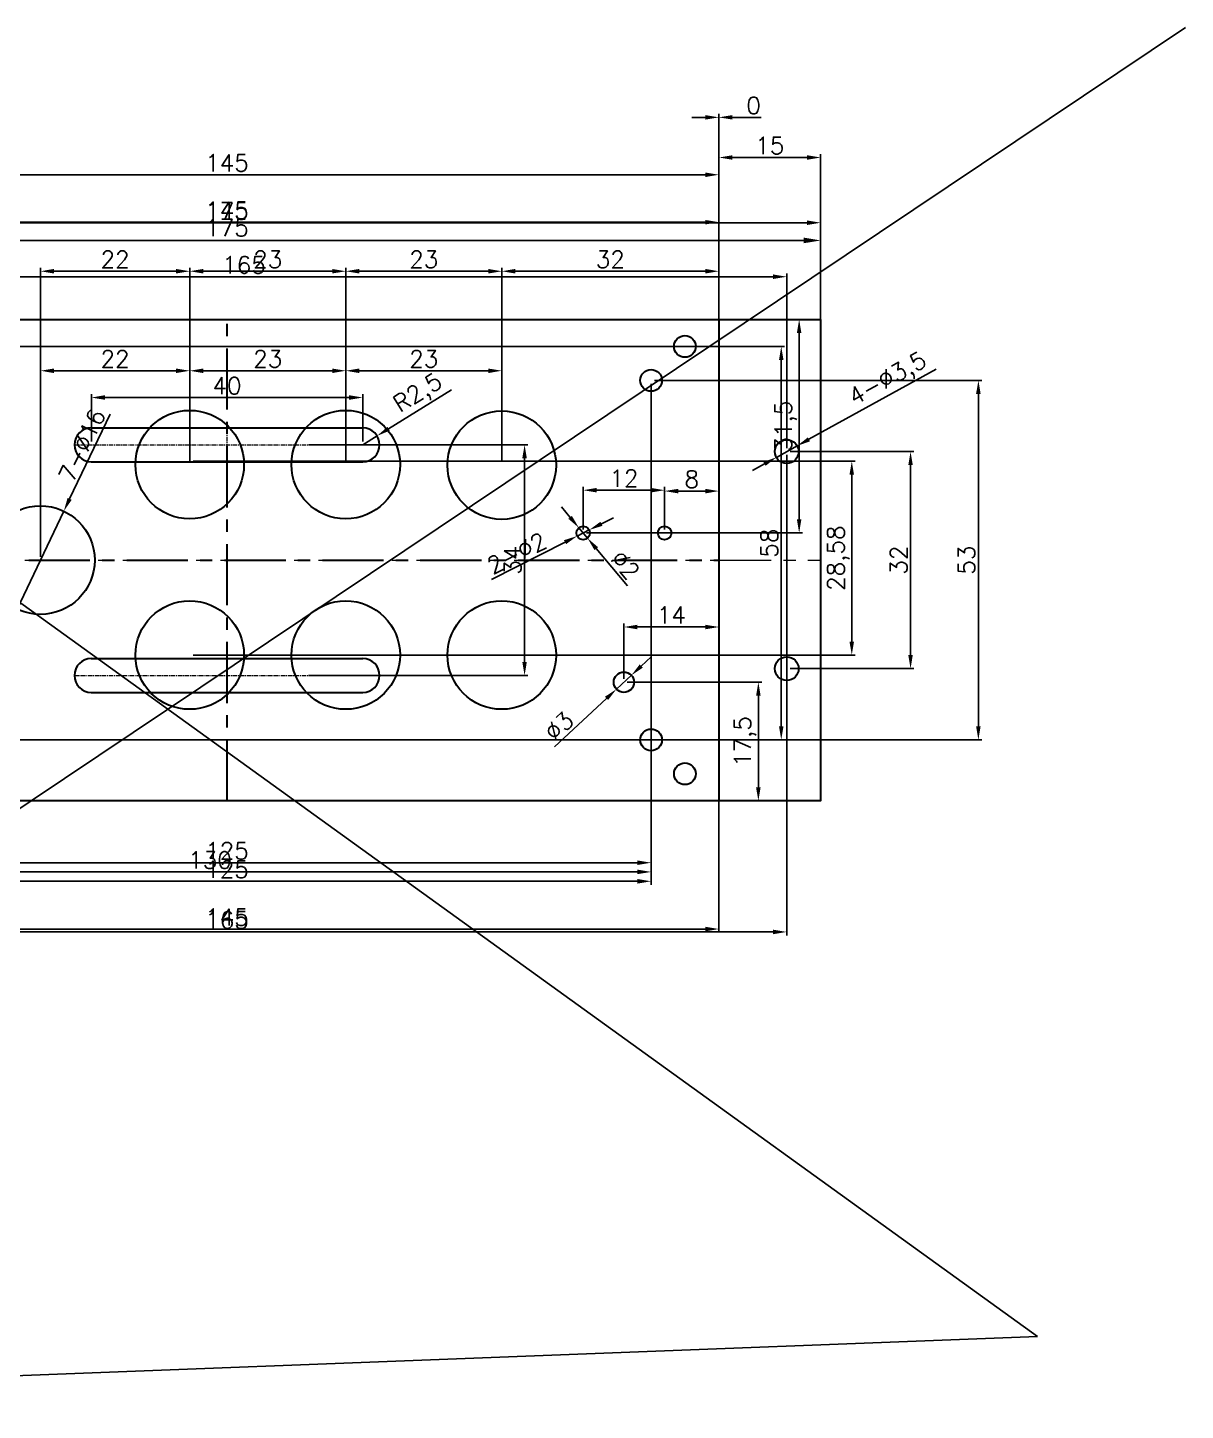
# Model space of a CAD drawing. Header units: millimetres. Extents: x 781 to 1894, y 658 to 940.
# Drawn here: x 915 to 1085.6, y 735.8 to 939.7 of the extents above; entities that cross this region are included whole.
import ezdxf

# ---------------------------------------------------------------- set-up
doc = ezdxf.new("R2010")
doc.units = ezdxf.units.MM
doc.linetypes.add('CENTER', pattern=[50.8, 31.75, -6.35, 6.35, -6.35])
for name, color, linetype, lineweight in [('dim', 82, 'Continuous', 9), ('上板', 130, 'Continuous', 30), ('中心线', 10, 'Continuous', 13), ('中间板', 52, 'Continuous', 30), ('底板', 130, 'Continuous', 30)]:
    doc.layers.add(name, color=color, linetype=linetype, lineweight=lineweight)
doc.styles.get("Standard").update_dxf_attribs({"font": 'txt', "bigfont": 'gbcbig.shx'})
doc.dimstyles.new('ISO-25', dxfattribs={"dimtxt": 2.5, "dimasz": 2.5, "dimexe": 1.25, "dimexo": 0.625, "dimtad": 1, "dimtxsty": 'Standard', "dimcen": 2.5, "dimadec": 0, "dimazin": 0, "dimtfac": 1, "dimtmove": 0, "dimatfit": 3, "dimfxl": 1, "dimarcsym": 0})

# ---------------------------------------------------------------- blocks, each defined once
blk = doc.blocks.new('*D2')
at = {"layer": 'Defpoints', "color": 0}
for p in [(1031.87, 908.28), (856.87, 883.65), (1031.87, 883.65)]:
    blk.add_point(p, dxfattribs=at)
at = {"layer": 'dim', "color": 0, "lineweight": -2}
for p, q in [((856.87, 884.27), (856.87, 909.53)), ((1031.87, 884.27), (1031.87, 909.53)), ((859.37, 908.28), (1029.37, 908.28))]:
    blk.add_line(p, q, dxfattribs=at)
at = {"layer": 'dim', "color": 0}
for points in [[(859.37, 908.7), (859.37, 907.87), (856.87, 908.28)], [(1029.37, 908.7), (1029.37, 907.87), (1031.87, 908.28)]]:
    blk.add_solid(points, dxfattribs=at)
at = {"layer": 'dim', "color": 0, "insert": (944.37, 910.16), "char_height": 2.5, "attachment_point": 5}
blk.add_mtext('175', dxfattribs=at)
blk = doc.blocks.new('*D4')
at = {"layer": 'Defpoints', "color": 0}
for p in [(861.87, 902.93), (861.87, 877.15), (1026.87, 877.15)]:
    blk.add_point(p, dxfattribs=at)
at = {"layer": 'dim', "color": 0, "lineweight": -2}
for p, q in [((861.87, 877.65), (861.87, 903.43)), ((1026.87, 877.65), (1026.87, 903.43)), ((1024.87, 902.93), (863.87, 902.93))]:
    blk.add_line(p, q, dxfattribs=at)
at = {"layer": 'dim', "color": 0}
for points in [[(863.87, 903.27), (863.87, 902.6), (861.87, 902.93)], [(1024.87, 903.27), (1024.87, 902.6), (1026.87, 902.93)]]:
    blk.add_solid(points, dxfattribs=at)
at = {"layer": 'dim', "color": 0, "insert": (946.87, 904.68), "char_height": 2.5, "attachment_point": 5}
blk.add_mtext('165', dxfattribs=at)
blk = doc.blocks.new('*D5')
at = {"layer": 'Defpoints', "color": 0}
for p in [(1028.4, 877.99), (1025.34, 876.3)]:
    blk.add_point(p, dxfattribs=at)
at = {"layer": 'dim', "color": 0, "lineweight": -2}
for p, q in [((1048.91, 889.3), (1030.15, 878.96)), ((1025.34, 876.3), (1028.4, 877.99)), ((1023.59, 875.34), (1021.83, 874.37))]:
    blk.add_line(p, q, dxfattribs=at)
at = {"layer": 'dim', "color": 0}
for points in [[(1029.99, 879.25), (1030.31, 878.67), (1028.4, 877.99)], [(1023.42, 875.63), (1023.75, 875.05), (1025.34, 876.3)]]:
    blk.add_solid(points, dxfattribs=at)
at = {"layer": 'dim', "color": 0, "insert": (1041.88, 887.66), "char_height": 2.5, "attachment_point": 5, "rotation": 28.8668}
blk.add_mtext('4-∅3,5', dxfattribs=at)
blk = doc.blocks.new('*D6')
at = {"layer": 'Defpoints', "color": 0}
for p in [(961.87, 889.07), (961.87, 875.23), (984.87, 875.15)]:
    blk.add_point(p, dxfattribs=at)
at = {"layer": 'dim', "color": 0, "lineweight": -2}
for p, q in [((961.87, 875.73), (961.87, 889.57)), ((982.87, 889.07), (963.87, 889.07)), ((984.87, 875.65), (984.87, 889.57))]:
    blk.add_line(p, q, dxfattribs=at)
at = {"layer": 'dim', "color": 0}
for points in [[(963.87, 889.4), (963.87, 888.73), (961.87, 889.07)], [(982.87, 889.4), (982.87, 888.73), (984.87, 889.07)]]:
    blk.add_solid(points, dxfattribs=at)
at = {"layer": 'dim', "color": 0, "insert": (973.37, 890.82), "char_height": 2.5, "attachment_point": 5}
blk.add_mtext('23', dxfattribs=at)
blk = doc.blocks.new('*D7')
at = {"layer": 'Defpoints', "color": 0}
for p in [(938.87, 889.07), (938.87, 875.23), (961.87, 875.23)]:
    blk.add_point(p, dxfattribs=at)
at = {"layer": 'dim', "color": 0, "lineweight": -2}
for p, q in [((938.87, 875.73), (938.87, 889.57)), ((959.87, 889.07), (940.87, 889.07)), ((961.87, 875.73), (961.87, 889.57))]:
    blk.add_line(p, q, dxfattribs=at)
at = {"layer": 'dim', "color": 0}
for points in [[(940.87, 889.4), (940.87, 888.73), (938.87, 889.07)], [(959.87, 889.4), (959.87, 888.73), (961.87, 889.07)]]:
    blk.add_solid(points, dxfattribs=at)
at = {"layer": 'dim', "color": 0, "insert": (950.37, 890.82), "char_height": 2.5, "attachment_point": 5}
blk.add_mtext('23', dxfattribs=at)
blk = doc.blocks.new('*D8')
at = {"layer": 'Defpoints', "color": 0}
for p in [(916.87, 889.07), (938.87, 875.23), (916.87, 861.15)]:
    blk.add_point(p, dxfattribs=at)
at = {"layer": 'dim', "color": 0, "lineweight": -2}
for p, q in [((916.87, 861.65), (916.87, 889.57)), ((936.87, 889.07), (918.87, 889.07)), ((938.87, 875.73), (938.87, 889.57))]:
    blk.add_line(p, q, dxfattribs=at)
at = {"layer": 'dim', "color": 0}
for points in [[(918.87, 889.4), (918.87, 888.73), (916.87, 889.07)], [(936.87, 889.4), (936.87, 888.73), (938.87, 889.07)]]:
    blk.add_solid(points, dxfattribs=at)
at = {"layer": 'dim', "color": 0, "insert": (927.87, 890.82), "char_height": 2.5, "attachment_point": 5}
blk.add_mtext('22', dxfattribs=at)
blk = doc.blocks.new('*D9')
at = {"layer": 'Defpoints', "color": 0}
for p in [(1016.87, 926.43), (1016.87, 869.15), (1016.87, 857)]:
    blk.add_point(p, dxfattribs=at)
at = {"layer": 'dim', "color": 0, "lineweight": -2}
for p, q in [((1014.87, 926.43), (1012.87, 926.43)), ((1016.87, 857.5), (1016.87, 926.93)), ((1016.87, 869.65), (1016.87, 926.93)), ((1018.87, 926.43), (1023.12, 926.43))]:
    blk.add_line(p, q, dxfattribs=at)
at = {"layer": 'dim', "color": 0}
for points in [[(1014.87, 926.76), (1014.87, 926.1), (1016.87, 926.43)], [(1018.87, 926.76), (1018.87, 926.1), (1016.87, 926.43)]]:
    blk.add_solid(points, dxfattribs=at)
at = {"layer": 'dim', "color": 0, "insert": (1021.99, 928.18), "char_height": 2.5, "attachment_point": 5}
blk.add_mtext('0', dxfattribs=at)
blk = doc.blocks.new('*D11')
at = {"layer": 'Defpoints', "color": 0}
for p in [(1016.87, 920.51), (1016.87, 865.01), (1031.87, 865.01)]:
    blk.add_point(p, dxfattribs=at)
at = {"layer": 'dim', "color": 0, "lineweight": -2}
for p, q in [((1016.87, 865.51), (1016.87, 921.01)), ((1029.87, 920.51), (1018.87, 920.51)), ((1031.87, 865.51), (1031.87, 921.01))]:
    blk.add_line(p, q, dxfattribs=at)
at = {"layer": 'dim', "color": 0}
for points in [[(1018.87, 920.84), (1018.87, 920.18), (1016.87, 920.51)], [(1029.87, 920.84), (1029.87, 920.18), (1031.87, 920.51)]]:
    blk.add_solid(points, dxfattribs=at)
at = {"layer": 'dim', "color": 0, "insert": (1024.37, 922.26), "char_height": 2.5, "attachment_point": 5}
blk.add_mtext('15', dxfattribs=at)
blk = doc.blocks.new('*D12')
at = {"layer": 'Defpoints', "color": 0}
for p in [(1016.87, 917.97), (871.87, 892.83), (1016.87, 892.83)]:
    blk.add_point(p, dxfattribs=at)
at = {"layer": 'dim', "color": 0, "lineweight": -2}
for p, q in [((871.87, 893.33), (871.87, 918.47)), ((873.87, 917.97), (1014.87, 917.97)), ((1016.87, 893.33), (1016.87, 918.47))]:
    blk.add_line(p, q, dxfattribs=at)
at = {"layer": 'dim', "color": 0}
for points in [[(873.87, 918.3), (873.87, 917.63), (871.87, 917.97)], [(1014.87, 918.3), (1014.87, 917.63), (1016.87, 917.97)]]:
    blk.add_solid(points, dxfattribs=at)
at = {"layer": 'dim', "color": 0, "insert": (944.37, 919.72), "char_height": 2.5, "attachment_point": 5}
blk.add_mtext('145', dxfattribs=at)
blk = doc.blocks.new('*D13')
at = {"layer": 'Defpoints', "color": 0}
for p in [(996.23, 865.92), (997.51, 864.38)]:
    blk.add_point(p, dxfattribs=at)
at = {"layer": 'dim', "color": 0, "lineweight": -2}
for p, q in [((994.95, 867.45), (993.67, 868.99)), ((996.23, 865.92), (997.51, 864.38)), ((1003.38, 857.34), (998.79, 862.84))]:
    blk.add_line(p, q, dxfattribs=at)
at = {"layer": 'dim', "color": 0}
for points in [[(995.2, 867.67), (994.69, 867.24), (996.23, 865.92)], [(999.05, 863.06), (998.53, 862.63), (997.51, 864.38)]]:
    blk.add_solid(points, dxfattribs=at)
at = {"layer": 'dim', "color": 0, "insert": (1003.07, 860.44), "char_height": 2.5, "attachment_point": 5, "rotation": 309.8069}
blk.add_mtext('∅2', dxfattribs=at)
blk = doc.blocks.new('*D16')
at = {"layer": 'Defpoints', "color": 0}
for p in [(1031.87, 910.89), (856.87, 886.23), (1031.87, 886.23)]:
    blk.add_point(p, dxfattribs=at)
at = {"layer": 'dim', "color": 211, "lineweight": -2}
for p, q in [((856.87, 886.73), (856.87, 911.39)), ((1031.87, 886.73), (1031.87, 911.39))]:
    blk.add_line(p, q, dxfattribs=at)
at = {"layer": 'dim', "color": 0, "lineweight": -2}
blk.add_line((858.87, 910.89), (1029.87, 910.89), dxfattribs=at)
at = {"layer": 'dim', "color": 0}
for points in [[(858.87, 911.23), (858.87, 910.56), (856.87, 910.89)], [(1029.87, 911.23), (1029.87, 910.56), (1031.87, 910.89)]]:
    blk.add_solid(points, dxfattribs=at)
at = {"layer": 'dim', "color": 0, "insert": (944.37, 912.64), "char_height": 2.5, "attachment_point": 5}
blk.add_mtext('175', dxfattribs=at)
blk = doc.blocks.new('*D20')
at = {"layer": 'Defpoints', "color": 0}
for p in [(924.37, 885.12), (924.37, 878.15), (964.37, 878.15)]:
    blk.add_point(p, dxfattribs=at)
at = {"layer": 'dim', "color": 211, "lineweight": -2}
for p, q in [((924.37, 878.65), (924.37, 885.62)), ((964.37, 878.65), (964.37, 885.62))]:
    blk.add_line(p, q, dxfattribs=at)
at = {"layer": 'dim', "color": 0, "lineweight": -2}
blk.add_line((962.37, 885.12), (926.37, 885.12), dxfattribs=at)
at = {"layer": 'dim', "color": 0}
for points in [[(926.37, 885.46), (926.37, 884.79), (924.37, 885.12)], [(962.37, 885.46), (962.37, 884.79), (964.37, 885.12)]]:
    blk.add_solid(points, dxfattribs=at)
at = {"layer": 'dim', "color": 0, "insert": (944.37, 886.87), "char_height": 2.5, "attachment_point": 5}
blk.add_mtext('40', dxfattribs=at)
blk = doc.blocks.new('*D21')
at = {"layer": 'Defpoints', "color": 0}
for p in [(966.49, 879.47), (964.37, 878.15)]:
    blk.add_point(p, dxfattribs=at)
at = {"layer": 'dim', "color": 0, "lineweight": -2}
for p, q in [((977.47, 886.27), (968.19, 880.52)), ((964.37, 878.15), (966.49, 879.47))]:
    blk.add_line(p, q, dxfattribs=at)
at = {"layer": 'dim', "color": 0}
blk.add_solid([(968.02, 880.8), (968.37, 880.24), (966.49, 879.47)], dxfattribs=at)
at = {"layer": 'dim', "color": 0, "insert": (972.65, 885.58), "char_height": 2.5, "attachment_point": 5, "rotation": 31.7807}
blk.add_mtext('R2,5', dxfattribs=at)
blk = doc.blocks.new('*D22')
at = {"layer": 'Defpoints', "color": 0}
for p in [(955.87, 878.15), (955.87, 844.15), (988.23, 844.15)]:
    blk.add_point(p, dxfattribs=at)
at = {"layer": 'dim', "color": 211, "lineweight": -2}
for p, q in [((956.37, 878.15), (988.73, 878.15)), ((956.37, 844.15), (988.73, 844.15))]:
    blk.add_line(p, q, dxfattribs=at)
at = {"layer": 'dim', "color": 0, "lineweight": -2}
blk.add_line((988.23, 876.15), (988.23, 846.15), dxfattribs=at)
at = {"layer": 'dim', "color": 0}
for points in [[(987.89, 876.15), (988.56, 876.15), (988.23, 878.15)], [(987.89, 846.15), (988.56, 846.15), (988.23, 844.15)]]:
    blk.add_solid(points, dxfattribs=at)
at = {"layer": 'dim', "color": 0, "insert": (986.48, 861.15), "char_height": 2.5, "attachment_point": 5, "rotation": 90}
blk.add_mtext('34', dxfattribs=at)
blk = doc.blocks.new('*D23')
at = {"layer": 'Defpoints', "color": 0}
for p in [(1026.87, 877.15), (1026.87, 845.15), (1045.12, 845.15)]:
    blk.add_point(p, dxfattribs=at)
at = {"layer": 'dim', "color": 211, "lineweight": -2}
for p, q in [((1027.37, 877.15), (1045.62, 877.15)), ((1027.37, 845.15), (1045.62, 845.15))]:
    blk.add_line(p, q, dxfattribs=at)
at = {"layer": 'dim', "color": 0, "lineweight": -2}
blk.add_line((1045.12, 875.15), (1045.12, 847.15), dxfattribs=at)
at = {"layer": 'dim', "color": 0}
for points in [[(1044.79, 875.15), (1045.45, 875.15), (1045.12, 877.15)], [(1044.79, 847.15), (1045.45, 847.15), (1045.12, 845.15)]]:
    blk.add_solid(points, dxfattribs=at)
at = {"layer": 'dim', "color": 0, "insert": (1043.37, 861.15), "char_height": 2.5, "attachment_point": 5, "rotation": 90}
blk.add_mtext('32', dxfattribs=at)
blk = doc.blocks.new('*D24')
at = {"layer": 'Defpoints', "color": 0}
for p in [(1006.87, 887.65), (1006.87, 834.65), (1055.12, 834.65)]:
    blk.add_point(p, dxfattribs=at)
at = {"layer": 'dim', "color": 211, "lineweight": -2}
for p, q in [((1007.37, 887.65), (1055.62, 887.65)), ((1007.37, 834.65), (1055.62, 834.65))]:
    blk.add_line(p, q, dxfattribs=at)
at = {"layer": 'dim', "color": 0, "lineweight": -2}
blk.add_line((1055.12, 885.65), (1055.12, 836.65), dxfattribs=at)
at = {"layer": 'dim', "color": 0}
for points in [[(1054.78, 885.65), (1055.45, 885.65), (1055.12, 887.65)], [(1054.78, 836.65), (1055.45, 836.65), (1055.12, 834.65)]]:
    blk.add_solid(points, dxfattribs=at)
at = {"layer": 'dim', "color": 0, "insert": (1053.37, 861.15), "char_height": 2.5, "attachment_point": 5, "rotation": 90}
blk.add_mtext('53', dxfattribs=at)
blk = doc.blocks.new('*D25')
at = {"layer": 'Defpoints', "color": 0}
for p in [(881.87, 887.65), (1006.87, 887.65), (1006.87, 813.8)]:
    blk.add_point(p, dxfattribs=at)
at = {"layer": 'dim', "color": 211, "lineweight": -2}
for p, q in [((881.87, 887.15), (881.87, 813.3)), ((1006.87, 887.15), (1006.87, 813.3))]:
    blk.add_line(p, q, dxfattribs=at)
at = {"layer": 'dim', "color": 0, "lineweight": -2}
blk.add_line((883.87, 813.8), (1004.87, 813.8), dxfattribs=at)
at = {"layer": 'dim', "color": 0}
for points in [[(883.87, 814.13), (883.87, 813.46), (881.87, 813.8)], [(1004.87, 814.13), (1004.87, 813.46), (1006.87, 813.8)]]:
    blk.add_solid(points, dxfattribs=at)
at = {"layer": 'dim', "color": 0, "insert": (944.37, 815.55), "char_height": 2.5, "attachment_point": 5}
blk.add_mtext('125', dxfattribs=at)
blk = doc.blocks.new('*D26')
at = {"layer": 'Defpoints', "color": 0}
for p in [(861.87, 877.15), (1026.87, 877.15), (1026.87, 806.33)]:
    blk.add_point(p, dxfattribs=at)
at = {"layer": 'dim', "color": 211, "lineweight": -2}
for p, q in [((861.87, 876.65), (861.87, 805.83)), ((1026.87, 876.65), (1026.87, 805.83))]:
    blk.add_line(p, q, dxfattribs=at)
at = {"layer": 'dim', "color": 0, "lineweight": -2}
blk.add_line((863.87, 806.33), (1024.87, 806.33), dxfattribs=at)
at = {"layer": 'dim', "color": 0}
for points in [[(863.87, 806.66), (863.87, 806), (861.87, 806.33)], [(1024.87, 806.66), (1024.87, 806), (1026.87, 806.33)]]:
    blk.add_solid(points, dxfattribs=at)
at = {"layer": 'dim', "color": 0, "insert": (944.37, 808.08), "char_height": 2.5, "attachment_point": 5}
blk.add_mtext('165', dxfattribs=at)
blk = doc.blocks.new('*D38')
at = {"layer": 'Defpoints', "color": 0}
for p in [(920.31, 868.37), (913.43, 853.93)]:
    blk.add_point(p, dxfattribs=at)
at = {"layer": 'dim', "color": 0, "lineweight": -2}
for p, q in [((927.13, 882.66), (921.17, 870.18)), ((913.43, 853.93), (920.31, 868.37)), ((912.57, 852.12), (911.71, 850.32))]:
    blk.add_line(p, q, dxfattribs=at)
at = {"layer": 'dim', "color": 0}
for points in [[(920.87, 870.32), (921.47, 870.03), (920.31, 868.37)], [(912.27, 852.27), (912.87, 851.98), (913.43, 853.93)]]:
    blk.add_solid(points, dxfattribs=at)
at = {"layer": 'dim', "color": 0, "insert": (923, 878.07), "char_height": 2.5, "attachment_point": 5, "rotation": 64.5114}
blk.add_mtext('7-∅16', dxfattribs=at)
blk = doc.blocks.new('*D42')
at = {"layer": 'Defpoints', "color": 0}
for p in [(995.98, 864.7), (997.76, 865.6)]:
    blk.add_point(p, dxfattribs=at)
at = {"layer": 'dim', "color": 0, "lineweight": -2}
for p, q in [((999.55, 866.5), (1001.33, 867.4)), ((997.76, 865.6), (995.98, 864.7)), ((983.33, 858.31), (994.19, 863.8))]:
    blk.add_line(p, q, dxfattribs=at)
at = {"layer": 'dim', "color": 0}
for points in [[(999.4, 866.8), (999.7, 866.2), (997.76, 865.6)], [(994.04, 864.09), (994.34, 863.5), (995.98, 864.7)]]:
    blk.add_solid(points, dxfattribs=at)
at = {"layer": 'dim', "color": 0, "insert": (987.08, 862.17), "char_height": 2.5, "attachment_point": 5, "rotation": 26.7844}
blk.add_mtext('2-∅2', dxfattribs=at)
blk = doc.blocks.new('*D46')
at = {"layer": 'Defpoints', "color": 0}
for p in [(881.87, 887.65), (1006.87, 887.65), (1006.87, 816.54)]:
    blk.add_point(p, dxfattribs=at)
at = {"layer": 'dim', "color": 211, "lineweight": -2}
for p, q in [((881.87, 887.15), (881.87, 816.04)), ((1006.87, 887.15), (1006.87, 816.04))]:
    blk.add_line(p, q, dxfattribs=at)
at = {"layer": 'dim', "color": 0, "lineweight": -2}
blk.add_line((883.87, 816.54), (1004.87, 816.54), dxfattribs=at)
at = {"layer": 'dim', "color": 0}
for points in [[(883.87, 816.87), (883.87, 816.2), (881.87, 816.54)], [(1004.87, 816.87), (1004.87, 816.2), (1006.87, 816.54)]]:
    blk.add_solid(points, dxfattribs=at)
at = {"layer": 'dim', "color": 0, "insert": (944.37, 818.29), "char_height": 2.5, "attachment_point": 5}
blk.add_mtext('125', dxfattribs=at)
blk = doc.blocks.new('*D48')
at = {"layer": 'Defpoints', "color": 0}
for p in [(1008.87, 871.46), (996.87, 865.15), (1008.87, 865.15)]:
    blk.add_point(p, dxfattribs=at)
at = {"layer": 'dim', "color": 211, "lineweight": -2}
for p, q in [((996.87, 865.65), (996.87, 871.96)), ((1008.87, 865.65), (1008.87, 871.96))]:
    blk.add_line(p, q, dxfattribs=at)
at = {"layer": 'dim', "color": 0, "lineweight": -2}
blk.add_line((998.87, 871.46), (1006.87, 871.46), dxfattribs=at)
at = {"layer": 'dim', "color": 0}
for points in [[(998.87, 871.79), (998.87, 871.13), (996.87, 871.46)], [(1006.87, 871.79), (1006.87, 871.13), (1008.87, 871.46)]]:
    blk.add_solid(points, dxfattribs=at)
at = {"layer": 'dim', "color": 0, "insert": (1002.87, 873.21), "char_height": 2.5, "attachment_point": 5}
blk.add_mtext('12', dxfattribs=at)
blk = doc.blocks.new('*D49')
at = {"layer": 'Defpoints', "color": 0}
for p in [(1016.87, 871.33), (1008.87, 865.15), (1016.87, 865.15)]:
    blk.add_point(p, dxfattribs=at)
at = {"layer": 'dim', "color": 211, "lineweight": -2}
for p, q in [((1008.87, 865.65), (1008.87, 871.83)), ((1016.87, 865.65), (1016.87, 871.83))]:
    blk.add_line(p, q, dxfattribs=at)
at = {"layer": 'dim', "color": 0, "lineweight": -2}
blk.add_line((1010.87, 871.33), (1014.87, 871.33), dxfattribs=at)
at = {"layer": 'dim', "color": 0}
for points in [[(1010.87, 871.66), (1010.87, 870.99), (1008.87, 871.33)], [(1014.87, 871.66), (1014.87, 870.99), (1016.87, 871.33)]]:
    blk.add_solid(points, dxfattribs=at)
at = {"layer": 'dim', "color": 0, "insert": (1012.87, 873.08), "char_height": 2.5, "attachment_point": 5}
blk.add_mtext('8', dxfattribs=at)
blk = doc.blocks.new('*D50')
at = {"layer": 'Defpoints', "color": 0}
for p in [(938.87, 903.74), (938.87, 875.23), (916.87, 861.15)]:
    blk.add_point(p, dxfattribs=at)
at = {"layer": 'dim', "color": 211, "lineweight": -2}
for p, q in [((916.87, 861.65), (916.87, 904.24)), ((938.87, 875.73), (938.87, 904.24))]:
    blk.add_line(p, q, dxfattribs=at)
at = {"layer": 'dim', "color": 0, "lineweight": -2}
blk.add_line((918.87, 903.74), (936.87, 903.74), dxfattribs=at)
at = {"layer": 'dim', "color": 0}
for points in [[(918.87, 904.08), (918.87, 903.41), (916.87, 903.74)], [(936.87, 904.08), (936.87, 903.41), (938.87, 903.74)]]:
    blk.add_solid(points, dxfattribs=at)
at = {"layer": 'dim', "color": 0, "insert": (927.87, 905.49), "char_height": 2.5, "attachment_point": 5}
blk.add_mtext('22', dxfattribs=at)
blk = doc.blocks.new('*D51')
at = {"layer": 'Defpoints', "color": 0}
for p in [(961.87, 903.74), (938.87, 875.23), (961.87, 875.23)]:
    blk.add_point(p, dxfattribs=at)
at = {"layer": 'dim', "color": 211, "lineweight": -2}
for p, q in [((938.87, 875.73), (938.87, 904.24)), ((961.87, 875.73), (961.87, 904.24))]:
    blk.add_line(p, q, dxfattribs=at)
at = {"layer": 'dim', "color": 0, "lineweight": -2}
blk.add_line((940.87, 903.74), (959.87, 903.74), dxfattribs=at)
at = {"layer": 'dim', "color": 0}
for points in [[(940.87, 904.08), (940.87, 903.41), (938.87, 903.74)], [(959.87, 904.08), (959.87, 903.41), (961.87, 903.74)]]:
    blk.add_solid(points, dxfattribs=at)
at = {"layer": 'dim', "color": 0, "insert": (950.37, 905.49), "char_height": 2.5, "attachment_point": 5}
blk.add_mtext('23', dxfattribs=at)
blk = doc.blocks.new('*D52')
at = {"layer": 'Defpoints', "color": 0}
for p in [(984.87, 903.74), (961.87, 875.23), (984.87, 875.15)]:
    blk.add_point(p, dxfattribs=at)
at = {"layer": 'dim', "color": 211, "lineweight": -2}
for p, q in [((961.87, 875.73), (961.87, 904.24)), ((984.87, 875.65), (984.87, 904.24))]:
    blk.add_line(p, q, dxfattribs=at)
at = {"layer": 'dim', "color": 0, "lineweight": -2}
blk.add_line((963.87, 903.74), (982.87, 903.74), dxfattribs=at)
at = {"layer": 'dim', "color": 0}
for points in [[(963.87, 904.08), (963.87, 903.41), (961.87, 903.74)], [(982.87, 904.08), (982.87, 903.41), (984.87, 903.74)]]:
    blk.add_solid(points, dxfattribs=at)
at = {"layer": 'dim', "color": 0, "insert": (973.37, 905.49), "char_height": 2.5, "attachment_point": 5}
blk.add_mtext('23', dxfattribs=at)
blk = doc.blocks.new('*D53')
at = {"layer": 'Defpoints', "color": 0}
for p in [(1016.87, 903.74), (1016.87, 877.89), (984.87, 875.15)]:
    blk.add_point(p, dxfattribs=at)
at = {"layer": 'dim', "color": 211, "lineweight": -2}
for p, q in [((984.87, 875.65), (984.87, 904.24)), ((1016.87, 878.39), (1016.87, 904.24))]:
    blk.add_line(p, q, dxfattribs=at)
at = {"layer": 'dim', "color": 0, "lineweight": -2}
blk.add_line((986.87, 903.74), (1014.87, 903.74), dxfattribs=at)
at = {"layer": 'dim', "color": 0}
for points in [[(986.87, 904.08), (986.87, 903.41), (984.87, 903.74)], [(1014.87, 904.08), (1014.87, 903.41), (1016.87, 903.74)]]:
    blk.add_solid(points, dxfattribs=at)
at = {"layer": 'dim', "color": 0, "insert": (1000.87, 905.49), "char_height": 2.5, "attachment_point": 5}
blk.add_mtext('32', dxfattribs=at)
blk = doc.blocks.new('*D54')
at = {"layer": 'Defpoints', "color": 0}
for p in [(996.87, 896.65), (1028.7, 896.65), (996.87, 865.15)]:
    blk.add_point(p, dxfattribs=at)
at = {"layer": 'dim', "color": 211, "lineweight": -2}
for p, q in [((997.37, 896.65), (1029.2, 896.65)), ((997.37, 865.15), (1029.2, 865.15))]:
    blk.add_line(p, q, dxfattribs=at)
at = {"layer": 'dim', "color": 0, "lineweight": -2}
blk.add_line((1028.7, 867.15), (1028.7, 894.65), dxfattribs=at)
at = {"layer": 'dim', "color": 0}
for points in [[(1028.37, 894.65), (1029.03, 894.65), (1028.7, 896.65)], [(1028.37, 867.15), (1029.03, 867.15), (1028.7, 865.15)]]:
    blk.add_solid(points, dxfattribs=at)
at = {"layer": 'dim', "color": 0, "insert": (1026.74, 880.9), "char_height": 2.5, "attachment_point": 5, "rotation": 90}
blk.add_mtext('31,5', dxfattribs=at)
blk = doc.blocks.new('*D55')
at = {"layer": 'Defpoints', "color": 0}
for p in [(1003.97, 844.17), (1001.77, 842.13)]:
    blk.add_point(p, dxfattribs=at)
at = {"layer": 'dim', "color": 0, "lineweight": -2}
for p, q in [((1005.43, 845.53), (1006.9, 846.89)), ((1003.97, 844.17), (1001.77, 842.13)), ((992.62, 833.62), (1000.31, 840.76))]:
    blk.add_line(p, q, dxfattribs=at)
at = {"layer": 'dim', "color": 0}
for points in [[(1005.2, 845.78), (1005.66, 845.29), (1003.97, 844.17)], [(1000.08, 841.01), (1000.53, 840.52), (1001.77, 842.13)]]:
    blk.add_solid(points, dxfattribs=at)
at = {"layer": 'dim', "color": 0, "insert": (993.32, 836.66), "char_height": 2.5, "attachment_point": 5, "rotation": 42.9292}
blk.add_mtext('∅3', dxfattribs=at)
blk = doc.blocks.new('*D56')
at = {"layer": 'Defpoints', "color": 0}
for p in [(1016.87, 851.29), (1002.87, 843.15), (1016.87, 843.15)]:
    blk.add_point(p, dxfattribs=at)
at = {"layer": 'dim', "color": 211, "lineweight": -2}
for p, q in [((1002.87, 843.65), (1002.87, 851.79)), ((1016.87, 843.65), (1016.87, 851.79))]:
    blk.add_line(p, q, dxfattribs=at)
at = {"layer": 'dim', "color": 0, "lineweight": -2}
blk.add_line((1004.87, 851.29), (1014.87, 851.29), dxfattribs=at)
at = {"layer": 'dim', "color": 0}
for points in [[(1004.87, 851.62), (1004.87, 850.95), (1002.87, 851.29)], [(1014.87, 851.62), (1014.87, 850.95), (1016.87, 851.29)]]:
    blk.add_solid(points, dxfattribs=at)
at = {"layer": 'dim', "color": 0, "insert": (1009.87, 853.04), "char_height": 2.5, "attachment_point": 5}
blk.add_mtext('14', dxfattribs=at)
blk = doc.blocks.new('*D57')
at = {"layer": 'Defpoints', "color": 0}
for p in [(1002.87, 843.15), (1002.87, 825.65), (1022.69, 825.65)]:
    blk.add_point(p, dxfattribs=at)
at = {"layer": 'dim', "color": 211, "lineweight": -2}
for p, q in [((1003.37, 843.15), (1023.19, 843.15)), ((1003.37, 825.65), (1023.19, 825.65))]:
    blk.add_line(p, q, dxfattribs=at)
at = {"layer": 'dim', "color": 0, "lineweight": -2}
blk.add_line((1022.69, 841.15), (1022.69, 827.65), dxfattribs=at)
at = {"layer": 'dim', "color": 0}
for points in [[(1022.35, 841.15), (1023.02, 841.15), (1022.69, 843.15)], [(1022.35, 827.65), (1023.02, 827.65), (1022.69, 825.65)]]:
    blk.add_solid(points, dxfattribs=at)
at = {"layer": 'dim', "color": 0, "insert": (1020.73, 834.4), "char_height": 2.5, "attachment_point": 5, "rotation": 90}
blk.add_mtext('17,5', dxfattribs=at)
blk = doc.blocks.new('*D58')
at = {"layer": 'Defpoints', "color": 0}
for p in [(938.87, 875.73), (938.87, 847.15), (1036.46, 847.15)]:
    blk.add_point(p, dxfattribs=at)
at = {"layer": 'dim', "color": 211, "lineweight": -2}
for p, q in [((939.37, 875.73), (1036.96, 875.73)), ((939.37, 847.15), (1036.96, 847.15))]:
    blk.add_line(p, q, dxfattribs=at)
at = {"layer": 'dim', "color": 0, "lineweight": -2}
blk.add_line((1036.46, 873.73), (1036.46, 849.15), dxfattribs=at)
at = {"layer": 'dim', "color": 0}
for points in [[(1036.12, 873.73), (1036.79, 873.73), (1036.46, 875.73)], [(1036.12, 849.15), (1036.79, 849.15), (1036.46, 847.15)]]:
    blk.add_solid(points, dxfattribs=at)
at = {"layer": 'dim', "color": 0, "insert": (1034.5, 861.44), "char_height": 2.5, "attachment_point": 5, "rotation": 90}
blk.add_mtext('28,58', dxfattribs=at)
blk = doc.blocks.new('*D59')
at = {"layer": 'Defpoints', "color": 0}
for p in [(871.87, 828.62), (1016.87, 828.62), (1016.87, 806.76)]:
    blk.add_point(p, dxfattribs=at)
at = {"layer": 'dim', "color": 211, "lineweight": -2}
for p, q in [((871.87, 828.12), (871.87, 806.26)), ((1016.87, 828.12), (1016.87, 806.26))]:
    blk.add_line(p, q, dxfattribs=at)
at = {"layer": 'dim', "color": 0, "lineweight": -2}
blk.add_line((873.87, 806.76), (1014.87, 806.76), dxfattribs=at)
at = {"layer": 'dim', "color": 0}
for points in [[(873.87, 807.09), (873.87, 806.42), (871.87, 806.76)], [(1014.87, 807.09), (1014.87, 806.42), (1016.87, 806.76)]]:
    blk.add_solid(points, dxfattribs=at)
at = {"layer": 'dim', "color": 0, "insert": (944.37, 808.51), "char_height": 2.5, "attachment_point": 5}
blk.add_mtext('145', dxfattribs=at)
blk = doc.blocks.new('*D84')
at = {"layer": 'Defpoints', "color": 0}
for p in [(1016.87, 910.97), (871.87, 896.65), (1016.87, 896.65)]:
    blk.add_point(p, dxfattribs=at)
at = {"layer": 'dim', "color": 211, "lineweight": -2}
for p, q in [((871.87, 897.15), (871.87, 911.47)), ((1016.87, 897.15), (1016.87, 911.47))]:
    blk.add_line(p, q, dxfattribs=at)
at = {"layer": 'dim', "color": 0, "lineweight": -2}
blk.add_line((873.87, 910.97), (1014.87, 910.97), dxfattribs=at)
at = {"layer": 'dim', "color": 0}
for points in [[(873.87, 911.3), (873.87, 910.64), (871.87, 910.97)], [(1014.87, 911.3), (1014.87, 910.64), (1016.87, 910.97)]]:
    blk.add_solid(points, dxfattribs=at)
at = {"layer": 'dim', "color": 0, "insert": (944.37, 912.72), "char_height": 2.5, "attachment_point": 5}
blk.add_mtext('145', dxfattribs=at)
blk = doc.blocks.new('*D86')
at = {"layer": 'Defpoints', "color": 0}
for p in [(876.87, 892.65), (1006.87, 887.65), (1006.87, 815.18)]:
    blk.add_point(p, dxfattribs=at)
at = {"layer": 'dim', "color": 211, "lineweight": -2}
for p, q in [((876.87, 892.15), (876.87, 814.68)), ((1006.87, 887.15), (1006.87, 814.68))]:
    blk.add_line(p, q, dxfattribs=at)
at = {"layer": 'dim', "color": 0, "lineweight": -2}
blk.add_line((878.87, 815.18), (1004.87, 815.18), dxfattribs=at)
at = {"layer": 'dim', "color": 0}
for points in [[(878.87, 815.52), (878.87, 814.85), (876.87, 815.18)], [(1004.87, 815.52), (1004.87, 814.85), (1006.87, 815.18)]]:
    blk.add_solid(points, dxfattribs=at)
at = {"layer": 'dim', "color": 0, "insert": (941.87, 816.93), "char_height": 2.5, "attachment_point": 5}
blk.add_mtext('130', dxfattribs=at)
blk = doc.blocks.new('*D87')
at = {"layer": 'Defpoints', "color": 0}
for p in [(876.87, 892.65), (881.87, 834.65), (1026.06, 834.65)]:
    blk.add_point(p, dxfattribs=at)
at = {"layer": 'dim', "color": 211, "lineweight": -2}
for p, q in [((877.37, 892.65), (1026.56, 892.65)), ((882.37, 834.65), (1026.56, 834.65))]:
    blk.add_line(p, q, dxfattribs=at)
at = {"layer": 'dim', "color": 0, "lineweight": -2}
blk.add_line((1026.06, 890.65), (1026.06, 836.65), dxfattribs=at)
at = {"layer": 'dim', "color": 0}
for points in [[(1025.73, 890.65), (1026.39, 890.65), (1026.06, 892.65)], [(1025.73, 836.65), (1026.39, 836.65), (1026.06, 834.65)]]:
    blk.add_solid(points, dxfattribs=at)
at = {"layer": 'dim', "color": 0, "insert": (1024.31, 863.65), "char_height": 2.5, "attachment_point": 5, "rotation": 90}
blk.add_mtext('58', dxfattribs=at)

msp = doc.modelspace()

# ---------------------------------------------------------------- linework, layer by layer
at = {"layer": 'Defpoints'}
for p, q in [((781.292, 735.797), (1085.624, 939.655)), ((807.44, 931.674), (1063.834, 746.679)), ((1063.834, 746.679), (781.292, 735.797))]:
    msp.add_line(p, q, dxfattribs=at)
at = {"layer": '上板', "color": 1, "linetype": 'CENTER', "ltscale": 0.284}
for p, q in [((944.369, 825.649), (944.369, 896.649)), ((871.869, 861.149), (1016.869, 861.149))]:
    msp.add_line(p, q, dxfattribs=at)
at = {"layer": '上板'}
msp.add_lwpolyline([(871.869, 896.649), (1016.869, 896.649), (1016.869, 825.649), (871.869, 825.649)], close=True, dxfattribs=at)
for centre, radius in [((1006.869, 887.649), 1.6), ((938.869, 875.234), 8), ((961.869, 875.234), 8), ((984.869, 875.149), 8), ((916.869, 861.149), 8), ((996.869, 865.149), 1), ((1008.869, 865.149), 1), ((938.869, 847.152), 8), ((961.869, 847.152), 8), ((984.869, 847.152), 8), ((1002.869, 843.149), 1.5), ((1006.869, 834.649), 1.6)]:
    msp.add_circle(centre, radius, dxfattribs=at)
at = {"layer": '中心线', "color": 1, "linetype": 'CENTER', "ltscale": 0.284}
for p, q in [((944.369, 825.649), (944.369, 896.649)), ((944.369, 825.649), (944.369, 896.649)), ((856.869, 861.149), (1031.869, 861.149)), ((871.869, 861.149), (1016.869, 861.149))]:
    msp.add_line(p, q, dxfattribs=at)
at = {"layer": '中心线', "color": 1, "linetype": 'CENTER', "ltscale": 0.02}
for p, q in [((944.369, 875.649), (944.369, 880.649)), ((921.869, 878.149), (966.869, 878.149)), ((944.369, 841.649), (944.369, 846.649)), ((921.869, 844.149), (966.869, 844.149))]:
    msp.add_line(p, q, dxfattribs=at)
at = {"layer": '中间板'}
for p, q in [((924.369, 880.649), (964.369, 880.649)), ((924.369, 875.649), (964.369, 875.649)), ((924.369, 846.649), (964.369, 846.649)), ((924.369, 841.649), (964.369, 841.649))]:
    msp.add_line(p, q, dxfattribs=at)
msp.add_lwpolyline([(856.869, 896.649), (1031.869, 896.649), (1031.869, 825.649), (856.869, 825.649)], close=True, dxfattribs=at)
for centre, radius in [((1006.869, 887.649), 1.6), ((1026.869, 877.149), 1.75), ((1026.869, 845.149), 1.75), ((1006.869, 834.649), 1.6)]:
    msp.add_circle(centre, radius, dxfattribs=at)
for centre, start, end in [((924.369, 878.149), 90, 270), ((964.369, 878.149), 270, 90), ((924.369, 844.149), 90, 270), ((964.369, 844.149), 270, 90)]:
    msp.add_arc(centre, 2.5, start, end, dxfattribs=at)
at = {"layer": '底板'}
msp.add_lwpolyline([(871.869, 896.649), (1016.869, 896.649), (1016.869, 825.649), (871.869, 825.649)], close=True, dxfattribs=at)
for centre in [(1011.869, 892.649), (1011.869, 829.649)]:
    msp.add_circle(centre, 1.6, dxfattribs=at)

# ---------------------------------------------------------------- dimensions: what is measured, and where the dimension line sits
at = {"layer": 'dim'}
for base, p1, p2, override, picture, middle in [((1016.869275542, 926.429804187), (1016.869275542, 857.004059321), (1016.869275542, 869.148557343), {"dimasz": 2, "dimexe": 0.49975, "dimexo": 0.49975, "dimgap": 0.49975}, '*D9', (1021.994025542, 928.179554187)), ((1016.869, 920.508), (1031.869, 865.012), (1016.869, 865.012), {"dimasz": 2, "dimexe": 0.49975, "dimexo": 0.49975, "dimgap": 0.49975}, '*D11', (1024.369, 922.258)), ((1016.869, 917.968), (871.869, 892.827), (1016.869, 892.827), {"dimasz": 2, "dimexe": 0.49975, "dimexo": 0.49975, "dimgap": 0.49975}, '*D12', (944.369, 919.717)), ((1031.869, 910.894), (856.869, 886.229), (1031.869, 886.229), {"dimasz": 2, "dimexe": 0.49975, "dimexo": 0.49975, "dimgap": 0.49975, "dimclre": 211}, '*D16', (944.369, 912.644)), ((1016.869, 910.968), (871.869, 896.649), (1016.869, 896.649), {"dimasz": 2, "dimexe": 0.49975, "dimexo": 0.49975, "dimgap": 0.49975, "dimclre": 211}, '*D84', (944.369, 912.718)), ((938.869, 903.744), (916.869, 861.149), (938.869, 875.234), {"dimasz": 2, "dimexe": 0.49975, "dimexo": 0.49975, "dimgap": 0.49975, "dimclre": 211}, '*D50', (927.869, 905.493)), ((961.869, 903.744), (938.869, 875.234), (961.869, 875.234), {"dimasz": 2, "dimexe": 0.49975, "dimexo": 0.49975, "dimgap": 0.49975, "dimclre": 211, "dimtmove": 1}, '*D51', (950.369, 905.493)), ((984.869, 903.744), (961.869, 875.234), (984.869, 875.149), {"dimasz": 2, "dimexe": 0.49975, "dimexo": 0.49975, "dimgap": 0.49975, "dimclre": 211, "dimtmove": 1}, '*D52', (973.369, 905.493)), ((1016.869, 903.744), (984.869, 875.149), (1016.869, 877.892), {"dimasz": 2, "dimexe": 0.49975, "dimexo": 0.49975, "dimgap": 0.49975, "dimclre": 211, "dimtmove": 1}, '*D53', (1000.869, 905.493)), ((916.869, 889.067), (938.869, 875.234), (916.869, 861.149), {"dimasz": 2, "dimexe": 0.49975, "dimexo": 0.49975, "dimgap": 0.49975, "dimtmove": 1}, '*D8', (927.869, 890.817)), ((938.869, 889.067), (961.869, 875.234), (938.869, 875.234), {"dimasz": 2, "dimexe": 0.49975, "dimexo": 0.49975, "dimgap": 0.49975, "dimtmove": 1}, '*D7', (950.369, 890.817)), ((961.869, 889.067), (984.869, 875.149), (961.869, 875.234), {"dimasz": 2, "dimexe": 0.49975, "dimexo": 0.49975, "dimgap": 0.49975}, '*D6', (973.369, 890.817)), ((1006.869, 816.537), (881.869, 887.649), (1006.869, 887.649), {"dimasz": 2, "dimexe": 0.49975, "dimexo": 0.49975, "dimgap": 0.49975, "dimclre": 211}, '*D46', (944.369, 818.287)), ((924.369, 885.123), (964.369, 878.149), (924.369, 878.149), {"dimasz": 2, "dimexe": 0.49975, "dimexo": 0.49975, "dimgap": 0.49975, "dimclre": 211}, '*D20', (944.369, 886.873)), ((1008.869, 871.461), (996.869, 865.149), (1008.869, 865.149), {"dimasz": 2, "dimexe": 0.49975, "dimexo": 0.49975, "dimgap": 0.49975, "dimclre": 211}, '*D48', (1002.869, 873.211)), ((1016.869, 871.328), (1008.869, 865.149), (1016.869, 865.149), {"dimasz": 2, "dimexe": 0.49975, "dimexo": 0.49975, "dimgap": 0.49975, "dimclre": 211}, '*D49', (1012.869, 873.078)), ((1016.869, 851.286), (1002.869, 843.149), (1016.869, 843.149), {"dimasz": 2, "dimexe": 0.49975, "dimexo": 0.49975, "dimgap": 0.49975, "dimclre": 211}, '*D56', (1009.869, 853.036)), ((1016.869, 806.756), (871.869, 828.618), (1016.869, 828.618), {"dimasz": 2, "dimexe": 0.49975, "dimexo": 0.49975, "dimgap": 0.49975, "dimclre": 211}, '*D59', (944.369, 808.506))]:
    dim = msp.add_linear_dim(base=base, p1=p1, p2=p2, dimstyle='ISO-25', override=override, dxfattribs=at)
    dim.commit()
    dim.dimension.update_dxf_attribs({"geometry": picture, "text_midpoint": middle})
dim = msp.add_linear_dim(base=(1031.869, 908.282), p1=(856.869, 883.649), p2=(1031.869, 883.649), dimstyle='ISO-25', dxfattribs=at)
dim.commit()
dim.dimension.update_dxf_attribs({"geometry": '*D2', "text_midpoint": (944.369, 908.282), "dimtype": 160})
for base, p1, p2, override, picture, middle in [((861.869, 902.933), (1026.869, 877.149), (861.869, 877.149), {"dimasz": 2, "dimexe": 0.49975, "dimexo": 0.49975, "dimgap": 0.49975}, '*D4', (946.869, 902.933)), ((1006.869, 815.183), (876.869, 892.649), (1006.869, 887.649), {"dimasz": 2, "dimexe": 0.49975, "dimexo": 0.49975, "dimgap": 0.49975, "dimclre": 211}, '*D86', (941.869, 815.183)), ((1006.869, 813.796), (881.869, 887.649), (1006.869, 887.649), {"dimasz": 2, "dimexe": 0.49975, "dimexo": 0.49975, "dimgap": 0.49975, "dimclre": 211}, '*D25', (944.369, 813.796)), ((1026.869, 806.331), (861.869, 877.149), (1026.869, 877.149), {"dimasz": 2, "dimexe": 0.49975, "dimexo": 0.49975, "dimgap": 0.49975, "dimclre": 211}, '*D26', (944.369, 806.331))]:
    dim = msp.add_linear_dim(base=base, p1=p1, p2=p2, dimstyle='ISO-25', override=override, dxfattribs=at)
    dim.commit()
    dim.dimension.update_dxf_attribs({"geometry": picture, "text_midpoint": middle, "dimtype": 160})
for base, p1, p2, picture, middle in [((1028.701, 896.649), (996.869, 865.149), (996.869, 896.649), '*D54', (1026.743, 880.899)), ((1026.059, 834.649), (876.869, 892.649), (881.869, 834.649), '*D87', (1024.309, 863.649)), ((1055.116, 834.649), (1006.869, 887.649), (1006.869, 834.649), '*D24', (1053.366, 861.149)), ((988.227, 844.149), (955.872, 878.149), (955.872, 844.149), '*D22', (986.477, 861.149)), ((1045.119, 845.149), (1026.869, 877.149), (1026.869, 845.149), '*D23', (1043.369, 861.149)), ((1036.457, 847.152), (938.869, 875.733), (938.869, 847.152), '*D58', (1034.499, 861.443)), ((1022.686, 825.649), (1002.869, 843.149), (1002.869, 825.649), '*D57', (1020.728, 834.399))]:
    dim = msp.add_linear_dim(base=base, p1=p1, p2=p2, angle=90, dimstyle='ISO-25', override={"dimasz": 2, "dimexe": 0.49975, "dimexo": 0.49975, "dimgap": 0.49975, "dimclre": 211}, dxfattribs=at)
    dim.commit()
    dim.dimension.update_dxf_attribs({"geometry": picture, "text_midpoint": middle})
dim = msp.add_diameter_dim_2p(p1=(1025.337, 876.304), p2=(1028.402, 877.993), text='4-<>', dimstyle='ISO-25', override={"dimasz": 2, "dimexe": 0.49975, "dimexo": 0.49975, "dimgap": 0.49975}, dxfattribs=at)
dim.commit()
dim.dimension.update_dxf_attribs({"geometry": '*D5', "text_midpoint": (1042.821, 885.943), "dimtype": 163})
dim = msp.add_radius_dim(center=(964.369, 878.149), mpoint=(966.494, 879.465), dimstyle='ISO-25', override={"dimasz": 2, "dimexe": 0.49975, "dimexo": 0.49975, "dimgap": 0.49975, "dimclre": 211}, dxfattribs=at)
dim.commit()
dim.dimension.update_dxf_attribs({"geometry": '*D21', "text_midpoint": (972.653, 885.584)})
for p1, p2, text, picture, middle in [((913.427, 853.927), (920.312, 868.37), '7-<>', '*D38', (923, 878.074)), ((997.762, 865.599), (995.977, 864.698), '2-<>', '*D42', (987.08, 862.167))]:
    dim = msp.add_diameter_dim_2p(p1=p1, p2=p2, text=text, dimstyle='ISO-25', override={"dimasz": 2, "dimexe": 0.49975, "dimexo": 0.49975, "dimgap": 0.49975, "dimclre": 211}, dxfattribs=at)
    dim.commit()
    dim.dimension.update_dxf_attribs({"geometry": picture, "text_midpoint": middle})
dim = msp.add_diameter_dim_2p(p1=(996.229, 865.917), p2=(997.509, 864.38), dimstyle='ISO-25', override={"dimasz": 2, "dimexe": 0.49975, "dimexo": 0.49975, "dimgap": 0.49975}, dxfattribs=at)
dim.commit()
dim.dimension.update_dxf_attribs({"geometry": '*D13', "text_midpoint": (1003.068, 860.443)})
dim = msp.add_diameter_dim_2p(p1=(1003.968, 844.17), p2=(1001.771, 842.127), dimstyle='ISO-25', override={"dimasz": 2, "dimexe": 0.49975, "dimexo": 0.49975, "dimgap": 0.49975, "dimclre": 211}, dxfattribs=at)
dim.commit()
dim.dimension.update_dxf_attribs({"geometry": '*D55', "text_midpoint": (994.515, 835.378), "dimtype": 163})

doc.saveas('drawing.dxf')
